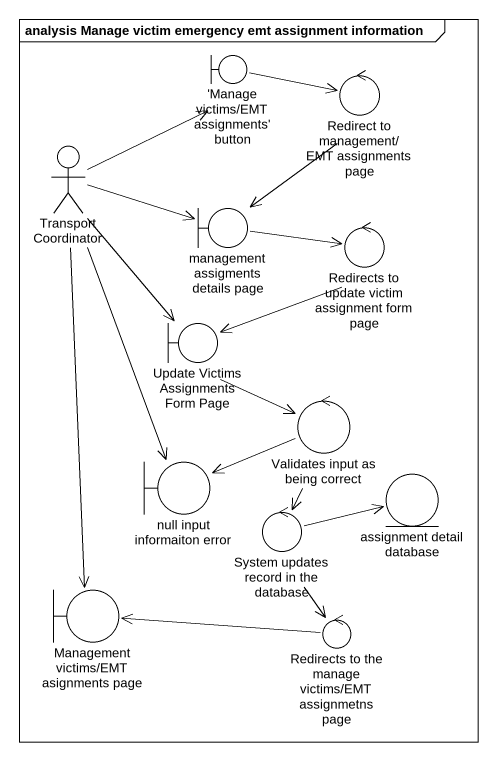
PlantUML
@startuml
mainframe analysis Manage victim emergency emt assignment information
boundary "'Manage victims/EMT assignments' button" as Manage_victims_EMT
control "Redirect to management/EMT assignments page" as Redirect_to_management_EMT
actor "Transport Coordinator" as Transport_Coordinator
boundary "management assigments details page" as management_assigments
control "Redirects to update victim assignment form page" as Redirects_to_update_victim
boundary "Update Victims Assignments Form Page" as Update_Victims_Assignments
control "Validates input as being correct" as Validates_input_as_being
boundary "null input informaiton error" as null_input_informaiton_error
entity "assignment detail database" as assignment_detail_database
control "System updates record in the database" as System_updates_record_in
boundary "Management victims/EMT asignments page" as Management_victims_EMT
control "Redirects to the manage victims/EMT assignmetns page" as Redirects_to_the_manage
Manage_victims_EMT -right-> Redirect_to_management_EMT
Redirect_to_management_EMT --> management_assigments
Transport_Coordinator -up-> Manage_victims_EMT
Transport_Coordinator -right-> management_assigments
Transport_Coordinator --> Update_Victims_Assignments
Transport_Coordinator --> null_input_informaiton_error
Transport_Coordinator --> Management_victims_EMT
management_assigments -right-> Redirects_to_update_victim
Redirects_to_update_victim -left-> Update_Victims_Assignments
Update_Victims_Assignments --> Validates_input_as_being
Validates_input_as_being -left-> null_input_informaiton_error
Validates_input_as_being --> System_updates_record_in
System_updates_record_in -right-> assignment_detail_database
System_updates_record_in --> Redirects_to_the_manage
Redirects_to_the_manage -left-> Management_victims_EMT
@enduml
